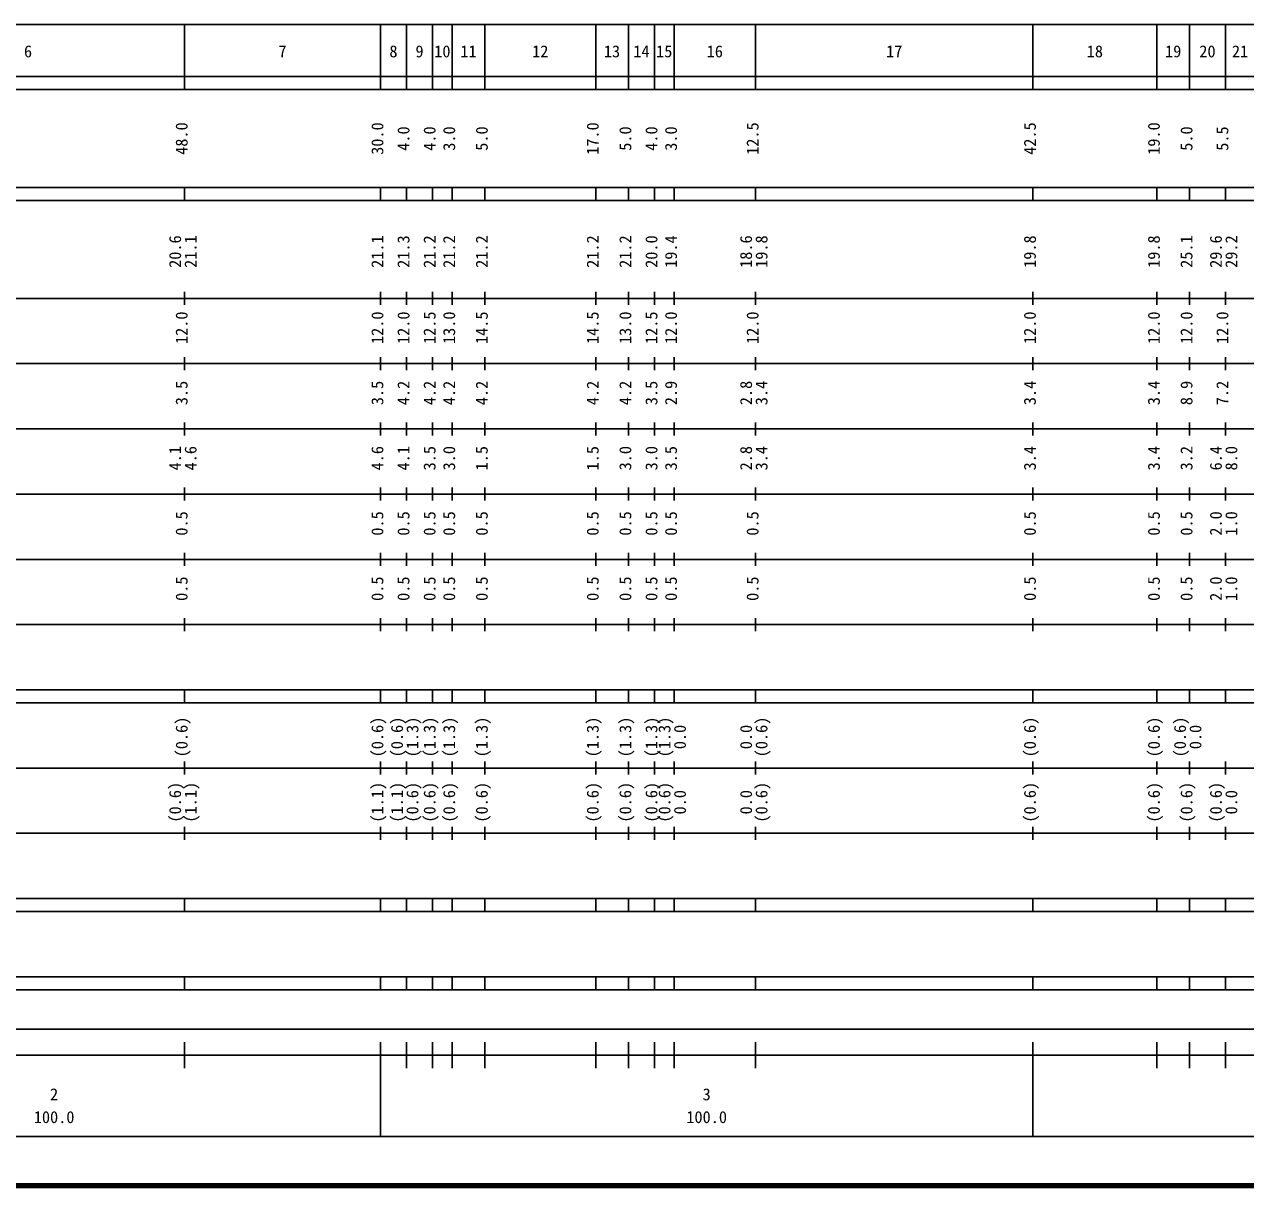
# Model space of a CAD drawing. Units: millimetres on the paper, enlarged 1000 times. Extents: x 40000 to 680000, y 20000 to 380000.
# Drawn here: x 213448 to 400593, y 20000 to 198000 of the extents above; entities that cross this region are included whole.
import ezdxf
from ezdxf.enums import TextEntityAlignment as Align

# ---------------------------------------------------------------- set-up
doc = ezdxf.new("R2010")
doc.units = ezdxf.units.MM
doc.header["$LTSCALE"] = 1000
doc.layers.add('M-TTL', color=2, linetype='Continuous', lineweight=140)
doc.layers.add('M-TTL-BAND', color=7, linetype='Continuous', lineweight=25)
doc.styles.add('ＭＳ ゴシック', font='')
doc.styles.get('ＭＳ ゴシック').set_extended_font_data('MS Gothic')

msp = doc.modelspace()

# ---------------------------------------------------------------- linework, layer by layer
at = {"layer": 'M-TTL'}
msp.add_line((40000, 20000), (680000, 20000), dxfattribs=at)
at = {"layer": 'M-TTL-BAND'}
for p, q in [((68000, 198000), (579000, 198000)), ((238000, 188000), (238000, 198000)), ((268000, 188000), (268000, 198000)), ((272000, 188000), (272000, 198000)), ((276000, 188000), (276000, 198000)), ((279000, 188000), (279000, 198000)), ((284000, 188000), (284000, 198000)), ((301000, 188000), (301000, 198000)), ((306000, 188000), (306000, 198000)), ((310000, 188000), (310000, 198000)), ((313000, 188000), (313000, 198000)), ((325500, 188000), (325500, 198000)), ((368000, 188000), (368000, 198000)), ((387000, 188000), (387000, 198000)), ((392000, 188000), (392000, 198000)), ((397500, 188000), (397500, 198000)), ((40000, 190000), (579000, 190000)), ((40000, 188000), (579000, 188000)), ((40000, 173000), (579000, 173000)), ((238000, 171000), (238000, 173000)), ((268000, 171000), (268000, 173000)), ((272000, 171000), (272000, 173000)), ((276000, 171000), (276000, 173000)), ((279000, 171000), (279000, 173000)), ((284000, 171000), (284000, 173000)), ((301000, 171000), (301000, 173000)), ((306000, 171000), (306000, 173000)), ((310000, 171000), (310000, 173000)), ((313000, 171000), (313000, 173000)), ((325500, 171000), (325500, 173000)), ((368000, 171000), (368000, 173000)), ((387000, 171000), (387000, 173000)), ((392000, 171000), (392000, 173000)), ((397500, 171000), (397500, 173000)), ((40000, 171000), (579000, 171000)), ((40000, 156000), (579000, 156000)), ((238000, 155000), (238000, 157000)), ((268000, 155000), (268000, 157000)), ((272000, 155000), (272000, 157000)), ((276000, 155000), (276000, 157000)), ((279000, 155000), (279000, 157000)), ((284000, 155000), (284000, 157000)), ((301000, 155000), (301000, 157000)), ((306000, 155000), (306000, 157000)), ((310000, 155000), (310000, 157000)), ((313000, 155000), (313000, 157000)), ((325500, 155000), (325500, 157000)), ((368000, 155000), (368000, 157000)), ((387000, 155000), (387000, 157000)), ((392000, 155000), (392000, 157000)), ((397500, 155000), (397500, 157000)), ((46000, 146000), (579000, 146000)), ((238000, 145000), (238000, 147000)), ((268000, 145000), (268000, 147000)), ((272000, 145000), (272000, 147000)), ((276000, 145000), (276000, 147000)), ((279000, 145000), (279000, 147000)), ((284000, 145000), (284000, 147000)), ((301000, 145000), (301000, 147000)), ((306000, 145000), (306000, 147000)), ((310000, 145000), (310000, 147000)), ((313000, 145000), (313000, 147000)), ((325500, 145000), (325500, 147000)), ((368000, 145000), (368000, 147000)), ((387000, 145000), (387000, 147000)), ((392000, 145000), (392000, 147000)), ((397500, 145000), (397500, 147000)), ((238000, 135000), (238000, 137000)), ((268000, 135000), (268000, 137000)), ((272000, 135000), (272000, 137000)), ((276000, 135000), (276000, 137000)), ((279000, 135000), (279000, 137000)), ((284000, 135000), (284000, 137000)), ((301000, 135000), (301000, 137000)), ((306000, 135000), (306000, 137000)), ((310000, 135000), (310000, 137000)), ((313000, 135000), (313000, 137000)), ((325500, 135000), (325500, 137000)), ((368000, 135000), (368000, 137000)), ((387000, 135000), (387000, 137000)), ((392000, 135000), (392000, 137000)), ((397500, 135000), (397500, 137000)), ((52000, 136000), (579000, 136000)), ((46000, 126000), (579000, 126000)), ((238000, 125000), (238000, 127000)), ((268000, 125000), (268000, 127000)), ((272000, 125000), (272000, 127000)), ((276000, 125000), (276000, 127000)), ((279000, 125000), (279000, 127000)), ((284000, 125000), (284000, 127000)), ((301000, 125000), (301000, 127000)), ((306000, 125000), (306000, 127000)), ((310000, 125000), (310000, 127000)), ((313000, 125000), (313000, 127000)), ((325500, 125000), (325500, 127000)), ((368000, 125000), (368000, 127000)), ((387000, 125000), (387000, 127000)), ((392000, 125000), (392000, 127000)), ((397500, 125000), (397500, 127000)), ((238000, 115000), (238000, 117000)), ((268000, 115000), (268000, 117000)), ((272000, 115000), (272000, 117000)), ((276000, 115000), (276000, 117000)), ((279000, 115000), (279000, 117000)), ((284000, 115000), (284000, 117000)), ((301000, 115000), (301000, 117000)), ((306000, 115000), (306000, 117000)), ((310000, 115000), (310000, 117000)), ((313000, 115000), (313000, 117000)), ((325500, 115000), (325500, 117000)), ((368000, 115000), (368000, 117000)), ((387000, 115000), (387000, 117000)), ((392000, 115000), (392000, 117000)), ((397500, 115000), (397500, 117000)), ((52000, 116000), (579000, 116000)), ((238000, 105000), (238000, 107000)), ((268000, 105000), (268000, 107000)), ((272000, 105000), (272000, 107000)), ((276000, 105000), (276000, 107000)), ((279000, 105000), (279000, 107000)), ((284000, 105000), (284000, 107000)), ((301000, 105000), (301000, 107000)), ((306000, 105000), (306000, 107000)), ((310000, 105000), (310000, 107000)), ((313000, 105000), (313000, 107000)), ((325500, 105000), (325500, 107000)), ((368000, 105000), (368000, 107000)), ((387000, 105000), (387000, 107000)), ((392000, 105000), (392000, 107000)), ((397500, 105000), (397500, 107000)), ((46000, 106000), (579000, 106000)), ((40000, 96000), (579000, 96000)), ((238000, 94000), (238000, 96000)), ((268000, 94000), (268000, 96000)), ((272000, 94000), (272000, 96000)), ((276000, 94000), (276000, 96000)), ((279000, 94000), (279000, 96000)), ((284000, 94000), (284000, 96000)), ((301000, 94000), (301000, 96000)), ((306000, 94000), (306000, 96000)), ((310000, 94000), (310000, 96000)), ((313000, 94000), (313000, 96000)), ((325500, 94000), (325500, 96000)), ((368000, 94000), (368000, 96000)), ((387000, 94000), (387000, 96000)), ((392000, 94000), (392000, 96000)), ((397500, 94000), (397500, 96000)), ((40000, 94000), (579000, 94000)), ((238000, 83000), (238000, 85000)), ((268000, 83000), (268000, 85000)), ((272000, 83000), (272000, 85000)), ((276000, 83000), (276000, 85000)), ((279000, 83000), (279000, 85000)), ((284000, 83000), (284000, 85000)), ((301000, 83000), (301000, 85000)), ((306000, 83000), (306000, 85000)), ((310000, 83000), (310000, 85000)), ((313000, 83000), (313000, 85000)), ((325500, 83000), (325500, 85000)), ((368000, 83000), (368000, 85000)), ((387000, 83000), (387000, 85000)), ((392000, 83000), (392000, 85000)), ((397500, 83000), (397500, 85000)), ((49000, 84000), (579000, 84000)), ((238000, 73000), (238000, 75000)), ((268000, 73000), (268000, 75000)), ((272000, 73000), (272000, 75000)), ((276000, 73000), (276000, 75000)), ((279000, 73000), (279000, 75000)), ((284000, 73000), (284000, 75000)), ((301000, 73000), (301000, 75000)), ((306000, 73000), (306000, 75000)), ((310000, 73000), (310000, 75000)), ((313000, 73000), (313000, 75000)), ((325500, 73000), (325500, 75000)), ((368000, 73000), (368000, 75000)), ((387000, 73000), (387000, 75000)), ((392000, 73000), (392000, 75000)), ((397500, 73000), (397500, 75000)), ((40000, 74000), (579000, 74000)), ((40000, 64000), (579000, 64000)), ((238000, 62000), (238000, 64000)), ((268000, 62000), (268000, 64000)), ((272000, 62000), (272000, 64000)), ((276000, 62000), (276000, 64000)), ((279000, 62000), (279000, 64000)), ((284000, 62000), (284000, 64000)), ((301000, 62000), (301000, 64000)), ((306000, 62000), (306000, 64000)), ((310000, 62000), (310000, 64000)), ((313000, 62000), (313000, 64000)), ((325500, 62000), (325500, 64000)), ((368000, 62000), (368000, 64000)), ((387000, 62000), (387000, 64000)), ((392000, 62000), (392000, 64000)), ((397500, 62000), (397500, 64000)), ((40000, 62000), (579000, 62000)), ((40000, 52000), (579000, 52000)), ((238000, 50000), (238000, 52000)), ((268000, 50000), (268000, 52000)), ((272000, 50000), (272000, 52000)), ((276000, 50000), (276000, 52000)), ((279000, 50000), (279000, 52000)), ((284000, 50000), (284000, 52000)), ((301000, 50000), (301000, 52000)), ((306000, 50000), (306000, 52000)), ((310000, 50000), (310000, 52000)), ((313000, 50000), (313000, 52000)), ((325500, 50000), (325500, 52000)), ((368000, 50000), (368000, 52000)), ((387000, 50000), (387000, 52000)), ((392000, 50000), (392000, 52000)), ((397500, 50000), (397500, 52000)), ((40000, 50000), (579000, 50000)), ((71000, 44000), (565000, 44000)), ((238000, 38000), (238000, 42000)), ((268000, 27500), (268000, 42000)), ((272000, 38000), (272000, 42000)), ((276000, 38000), (276000, 42000)), ((279000, 38000), (279000, 42000)), ((284000, 38000), (284000, 42000)), ((301000, 38000), (301000, 42000)), ((306000, 38000), (306000, 42000)), ((310000, 38000), (310000, 42000)), ((313000, 38000), (313000, 42000)), ((325500, 38000), (325500, 42000)), ((368000, 27500), (368000, 42000)), ((387000, 38000), (387000, 42000)), ((392000, 38000), (392000, 42000)), ((397500, 38000), (397500, 42000)), ((40000, 40000), (579000, 40000)), ((68000, 27500), (579000, 27500))]:
    msp.add_line(p, q, dxfattribs=at)

# ---------------------------------------------------------------- texts
at = {"layer": 'M-TTL-BAND', "style": 'ＭＳ ゴシック'}
for s, p in [('6', (214000, 192405)), ('7', (253000, 192405)), ('8', (270000, 192405)), ('9', (274000, 192405)), ('10', (277500, 192405)), ('11', (281500, 192405)), ('12', (292500, 192405)), ('13', (303500, 192405)), ('14', (308000, 192405)), ('15', (311500, 192405)), ('16', (319250, 192405)), ('17', (346750, 192405)), ('18', (377500, 192405)), ('19', (389500, 192405)), ('20', (394750, 192405)), ('21', (399750, 192405)), ('2', (218000, 32523)), ('3', (318000, 32523)), ('100.0', (218000, 29033)), ('100.0', (318000, 29033))]:
    msp.add_text(s, height=1833, dxfattribs=at).set_placement(p, align=Align.BOTTOM_CENTER)
for s, p in [('48.0', (239000, 180500)), ('30.0', (269000, 180500)), ('4.0', (273000, 180500)), ('4.0', (277000, 180500)), ('3.0', (280000, 180500)), ('5.0', (285000, 180500)), ('17.0', (302000, 180500)), ('5.0', (307000, 180500)), ('4.0', (311000, 180500)), ('3.0', (314000, 180500)), ('12.5', (326500, 180500)), ('42.5', (369000, 180500)), ('19.0', (388000, 180500)), ('5.0', (393000, 180500)), ('5.5', (398500, 180500)), ('20.6', (238000, 163174)), ('21.1', (240370, 163174)), ('21.1', (269000, 163174)), ('21.3', (273000, 163174)), ('21.2', (277000, 163174)), ('21.2', (280000, 163174)), ('21.2', (285000, 163174)), ('21.2', (302000, 163174)), ('21.2', (307000, 163174)), ('20.0', (311000, 163174)), ('19.4', (314000, 163174)), ('18.6', (325500, 163174)), ('19.8', (327870, 163174)), ('19.8', (369000, 163174)), ('19.8', (388000, 163174)), ('25.1', (393000, 163174)), ('29.6', (397500, 163174)), ('29.2', (399870, 163174)), ('12.0', (239000, 151500)), ('12.0', (269000, 151500)), ('12.0', (273000, 151500)), ('12.5', (277000, 151500)), ('13.0', (280000, 151500)), ('14.5', (285000, 151500)), ('14.5', (302000, 151500)), ('13.0', (307000, 151500)), ('12.5', (311000, 151500)), ('12.0', (314000, 151500)), ('12.0', (326500, 151500)), ('12.0', (369000, 151500)), ('12.0', (388000, 151500)), ('12.0', (393000, 151500)), ('12.0', (398500, 151500)), ('3.5', (239000, 141500)), ('3.5', (269000, 141500)), ('4.2', (273000, 141500)), ('4.2', (277000, 141500)), ('4.2', (280000, 141500)), ('4.2', (285000, 141500)), ('4.2', (302000, 141500)), ('4.2', (307000, 141500)), ('3.5', (311000, 141500)), ('2.9', (314000, 141500)), ('2.8', (325500, 141500)), ('3.4', (327870, 141500)), ('3.4', (369000, 141500)), ('3.4', (388000, 141500)), ('8.9', (393000, 141500)), ('7.2', (398500, 141500)), ('4.1', (238000, 131500)), ('4.6', (240370, 131500)), ('4.6', (269000, 131500)), ('4.1', (273000, 131500)), ('3.5', (277000, 131500)), ('3.0', (280000, 131500)), ('1.5', (285000, 131500)), ('1.5', (302000, 131500)), ('3.0', (307000, 131500)), ('3.0', (311000, 131500)), ('3.5', (314000, 131500)), ('2.8', (325500, 131500)), ('3.4', (327870, 131500)), ('3.4', (369000, 131500)), ('3.4', (388000, 131500)), ('3.2', (393000, 131500)), ('6.4', (397500, 131500)), ('8.0', (399870, 131500)), ('0.5', (239000, 121500)), ('0.5', (269000, 121500)), ('0.5', (273000, 121500)), ('0.5', (277000, 121500)), ('0.5', (280000, 121500)), ('0.5', (285000, 121500)), ('0.5', (302000, 121500)), ('0.5', (307000, 121500)), ('0.5', (311000, 121500)), ('0.5', (314000, 121500)), ('0.5', (326500, 121500)), ('0.5', (369000, 121500)), ('0.5', (388000, 121500)), ('0.5', (393000, 121500)), ('2.0', (397500, 121500)), ('1.0', (399870, 121500)), ('0.5', (239000, 111500)), ('0.5', (269000, 111500)), ('0.5', (273000, 111500)), ('0.5', (277000, 111500)), ('0.5', (280000, 111500)), ('0.5', (285000, 111500)), ('0.5', (302000, 111500)), ('0.5', (307000, 111500)), ('0.5', (311000, 111500)), ('0.5', (314000, 111500)), ('0.5', (326500, 111500)), ('0.5', (369000, 111500)), ('0.5', (388000, 111500)), ('0.5', (393000, 111500)), ('2.0', (397500, 111500)), ('1.0', (399870, 111500)), ('(0.6)', (239000, 88764)), ('(0.6)', (269000, 88764)), ('(0.6)', (272000, 88764)), ('(1.3)', (274370, 88764)), ('(1.3)', (277000, 88764)), ('(1.3)', (280000, 88764)), ('(1.3)', (285000, 88764)), ('(1.3)', (302000, 88764)), ('(1.3)', (307000, 88764)), ('(1.3)', (311000, 88764)), ('(1.3)', (313000, 88764)), ('0.0', (315370, 88764)), ('0.0', (325500, 88764)), ('(0.6)', (327870, 88764)), ('(0.6)', (369000, 88764)), ('(0.6)', (388000, 88764)), ('(0.6)', (392000, 88764)), ('0.0', (394370, 88764)), ('(0.6)', (238000, 78764)), ('(1.1)', (240370, 78764)), ('(1.1)', (269000, 78764)), ('(1.1)', (272000, 78764)), ('(0.6)', (274370, 78764)), ('(0.6)', (277000, 78764)), ('(0.6)', (280000, 78764)), ('(0.6)', (285000, 78764)), ('(0.6)', (302000, 78764)), ('(0.6)', (307000, 78764)), ('(0.6)', (311000, 78764)), ('(0.6)', (313000, 78764)), ('0.0', (315370, 78764)), ('0.0', (325500, 78764)), ('(0.6)', (327870, 78764)), ('(0.6)', (369000, 78764)), ('(0.6)', (388000, 78764)), ('(0.6)', (393000, 78764)), ('(0.6)', (397500, 78764)), ('0.0', (399870, 78764))]:
    msp.add_text(s, height=1833, rotation=90, dxfattribs=at).set_placement(p, align=Align.BOTTOM_CENTER)

doc.saveas('drawing.dxf')
